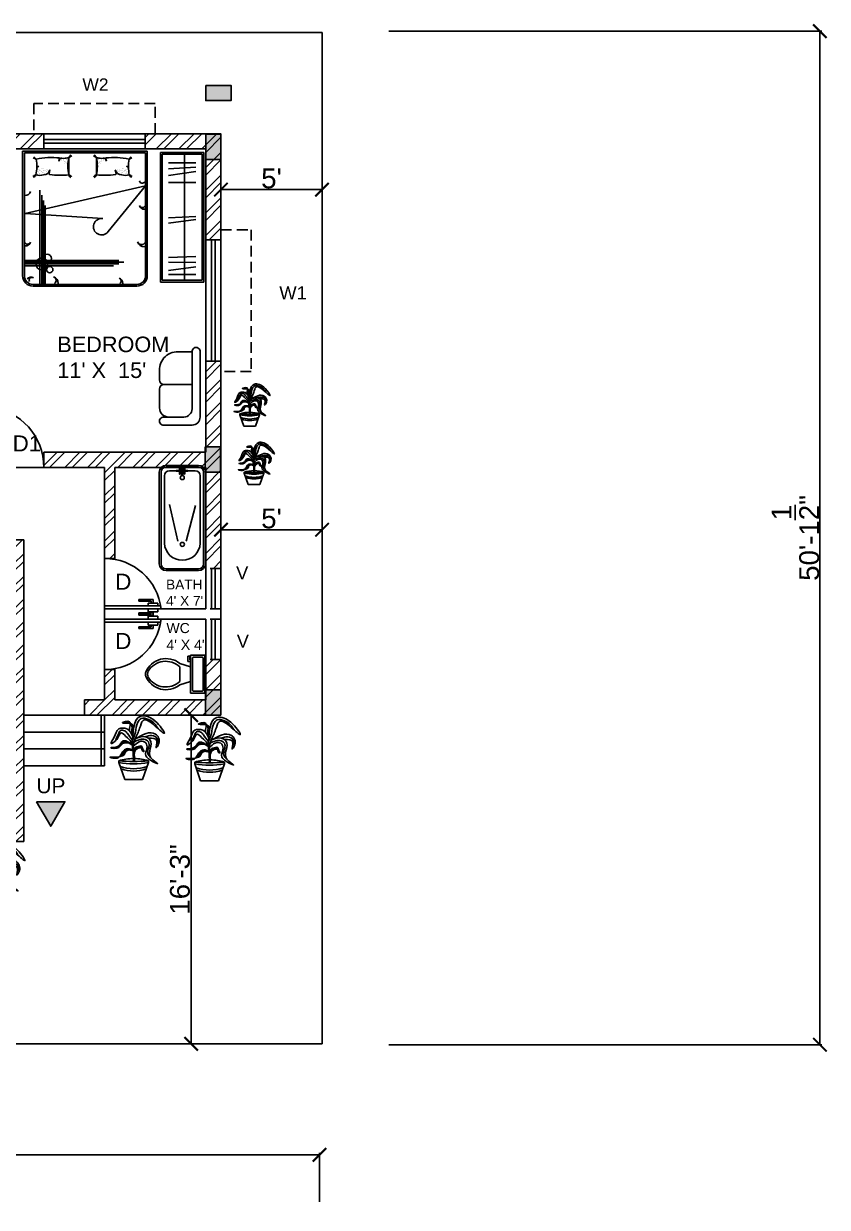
# Model space of a CAD drawing. Header units: inches. Extents: x 4042 to 9522, y 1055 to 2843.
# Drawn here: x 4648 to 5125, y 1055 to 1757 of the extents above; entities that cross this region are included whole.
import ezdxf

# ---------------------------------------------------------------- set-up
doc = ezdxf.new("R2010")
doc.units = ezdxf.units.IN
doc.linetypes.add('HIDDEN', pattern=[9.525, 6.35, -3.175])
doc.layers.get('0').update_dxf_attribs({"lineweight": 25})
for name, color, linetype in [('1.wall', 7, 'Continuous'), ('12.dimension', 8, 'Continuous'), ('2.door', 73, 'Continuous'), ('3.window', 4, 'Continuous'), ('4.chajja', 6, 'HIDDEN'), ('5.hatching', 8, 'Continuous'), ('7.furniture', 2, 'Continuous'), ('8.text', 3, 'Continuous'), ('9.stairs', 163, 'Continuous'), ('FURNITURE', 40, 'Continuous'), ('PLANTERS', 3, 'Continuous')]:
    doc.layers.add(name, color=color, linetype=linetype)
doc.styles.get("Standard").update_dxf_attribs({"font": 'arial.ttf'})
doc.linetypes.add('ZIGZAG', pattern='A,0.00254,-5.08,[131,ltypeshp.shx,S=5.08,R=0,X=-5.08,Y=0],-10.16,[131,ltypeshp.shx,S=5.08,R=180,X=5.08,Y=0],-5.08', length=20.32254)
doc.dimstyles.new('ISO-25', dxfattribs={"dimtxt": 11.75, "dimasz": 8, "dimexe": 1.25, "dimexo": 0.625, "dimtad": 1, "dimlunit": 4, "dimtxsty": 'Standard', "dimblk": 'ARCHTICK', "dimcen": 2.5, "dimadec": 0, "dimazin": 0, "dimtfac": 1, "dimtmove": 0, "dimatfit": 3, "dimfxl": 1, "dimarcsym": 0})

# ---------------------------------------------------------------- blocks, each defined once
blk = doc.blocks.new('door2')
at = {"layer": '2.door', "color": 175, "true_color": 0x4554a5}
for p, q in [((3.93, 35.79), (3.93, 0)), ((5.93, 0), (5.93, 35.51)), ((2.17, 30.71), (0, 30.71)), ((1.02, 21.63), (1.02, 29.45)), ((1.02, 29.45), (2.17, 29.45)), ((2.17, 33.8), (3.93, 33.8)), ((5.93, 32.95), (5.93, 27.63)), ((7.68, 30.71), (9.85, 30.71)), ((8.84, 21.63), (8.84, 29.45))]:
    blk.add_line(p, q, dxfattribs=at)
at = {"layer": '2.door', "color": 152, "true_color": 0x2776bb}
for p, q in [((0, 30.71), (0, 21.63)), ((2.17, 27.63), (2.17, 33.8)), ((3.93, 32.95), (3.93, 27.63)), ((7.68, 27.63), (7.68, 33.8)), ((8.84, 29.45), (7.68, 29.45)), ((9.85, 30.71), (9.85, 21.63)), ((0, 21.63), (1.02, 21.63)), ((3.93, 27.63), (2.17, 27.63)), ((5.93, 27.63), (7.68, 27.63)), ((9.85, 21.63), (8.84, 21.63))]:
    blk.add_line(p, q, dxfattribs=at)
at = {"layer": '2.door'}
for p, q in [((7.68, 33.8), (5.93, 33.8)), ((3.93, 0), (5.93, 0))]:
    blk.add_line(p, q, dxfattribs=at)
at = {"layer": '2.door', "color": 85, "true_color": 0x58ba48}
blk.add_line((0, 0), (36, 0), dxfattribs=at)
blk.add_arc((0, 0), 36, 0, 83.74004, dxfattribs=at)
blk = doc.blocks.new('door')
at = {"layer": '2.door', "color": 85, "true_color": 0x58ba48}
blk.add_line((0, 0), (0, -36), dxfattribs=at)
at = {"layer": '2.door', "color": 175, "true_color": 0x4554a5}
for p, q in [((-35.79, -3.93), (0, -3.93)), ((0, -5.93), (-35.51, -5.93)), ((-27.63, -2.17), (-33.8, -2.17)), ((-33.8, -2.17), (-33.8, -3.93)), ((-33.8, -7.68), (-33.8, -5.93)), ((-30.71, -2.17), (-30.71, 0)), ((-30.71, 0), (-21.63, 0)), ((-21.63, -1.02), (-29.45, -1.02)), ((-29.45, -1.02), (-29.45, -2.17)), ((-27.63, -3.93), (-27.63, -2.17)), ((-27.63, -5.93), (-27.63, -7.68)), ((-27.63, -7.68), (-33.8, -7.68)), ((-30.71, -7.68), (-30.71, -9.85)), ((-30.71, -9.85), (-21.63, -9.85)), ((-29.45, -8.84), (-29.45, -7.68)), ((-21.63, -8.84), (-29.45, -8.84))]:
    blk.add_line(p, q, dxfattribs=at)
at = {"layer": '2.door', "color": 152, "true_color": 0x2776bb}
for p, q in [((-32.95, -3.93), (-27.63, -3.93)), ((-32.95, -5.93), (-27.63, -5.93)), ((-21.63, 0), (-21.63, -1.02)), ((-21.63, -9.85), (-21.63, -8.84))]:
    blk.add_line(p, q, dxfattribs=at)
at = {"layer": '2.door'}
blk.add_line((0, -3.93), (0, -5.93), dxfattribs=at)
at = {"layer": '2.door', "color": 85, "true_color": 0x58ba48}
blk.add_arc((0, 0), 36, 186.25996, 270, dxfattribs=at)
blk = doc.blocks.new('DOUBLEBED')
at = {"layer": 'FURNITURE'}
for p, q in [((-36, 0), (-36, -72)), ((-36, 0), (36, 0)), ((36, -72), (36, 0)), ((-35, -1), (-35, -72)), ((-35, -1), (35, -1)), ((-28.17, -4.61), (-29.82, -3.96)), ((-28.17, -4.61), (-29.45, -3.38)), ((-15.08, -5.87), (-14.63, -3.95)), ((-14.7, -6.05), (-14.7, -6.05)), ((-14.49, -4.71), (-14.49, -4.71)), ((-13.97, -4.64), (-13.97, -4.64)), ((-13.71, -5.02), (-13.71, -5.02)), ((-13.59, -4.12), (-13.59, -4.12)), ((-13.41, -5.06), (-13.41, -5.06)), ((-13.4, -4.28), (-13.4, -4.28)), ((-13.28, -5.29), (-13.28, -5.29)), ((-12.61, -4.46), (-12.61, -4.46)), ((-12.41, -5.2), (-12.41, -5.2)), ((-12, -5.95), (-12, -5.95)), ((-11.8, -4.35), (-11.8, -4.35)), ((-11.54, -5.99), (-11.54, -5.99)), ((-11.35, -6.16), (-11.35, -6.16)), ((-11.3, -6.55), (-11.3, -6.55)), ((-11.28, -4.29), (-11.28, -4.29)), ((-10.88, -6.82), (-10.88, -6.82)), ((-10.79, -5.03), (-10.79, -5.03)), ((-10.59, -5.01), (-10.59, -5.01)), ((-10.36, -6.75), (-10.36, -6.75)), ((-10.17, -5.28), (-10.17, -5.28)), ((-9.92, -4.11), (-9.92, -4.11)), ((-9.5, -4.04), (-9.5, -4.04)), ((-9.36, -3.78), (-8.12, -2.13)), ((-9.36, -3.78), (-7.58, -2.75)), ((6.65, -3.78), (4.87, -2.75)), ((6.65, -3.78), (5.41, -2.13)), ((12.37, -5.87), (11.92, -3.95)), ((25.46, -4.61), (26.74, -3.38)), ((25.46, -4.61), (27.11, -3.96)), ((35, -72), (35, -1)), ((-27.66, -10.05), (-27.66, -10.05)), ((-27.63, -10.05), (-27.63, -10.05)), ((-27.56, -11.97), (-27.56, -11.97)), ((-27.52, -13.14), (-27.52, -13.14)), ((-27.44, -9.58), (-27.44, -9.58)), ((-27.34, -13.31), (-27.34, -13.31)), ((-27.24, -10.32), (-27.24, -10.32)), ((-26.92, -11.52), (-26.92, -11.52)), ((-26.85, -12.56), (-26.85, -12.56)), ((-26.57, -10.38), (-26.57, -10.38)), ((-26.43, -12.83), (-26.43, -12.83)), ((-26.38, -10.55), (-26.38, -10.55)), ((-26.36, -11.05), (-26.36, -11.05)), ((-26.29, -12.97), (-26.29, -12.97)), ((-26.11, -11.42), (-26.11, -11.42)), ((-25.58, -11.35), (-25.58, -11.35)), ((-25.39, -11.46), (-25.39, -11.46)), ((-25.26, -11.59), (-25.26, -11.59)), ((-25.07, -10.06), (-25.07, -10.06)), ((-25, -11.98), (-25, -11.98)), ((-24.55, -10.05), (-24.55, -10.05)), ((-24.52, -12.26), (-24.52, -12.26)), ((-24.33, -12.43), (-24.33, -12.43)), ((-24.23, -11.17), (-24.23, -11.17)), ((-24.13, -10.32), (-24.13, -10.32)), ((-23.74, -12.55), (-23.74, -12.55)), ((-23.66, -10.95), (-23.66, -10.95)), ((-23.59, -12.88), (-23.59, -12.88)), ((-23.41, -11.06), (-23.41, -11.06)), ((-23.34, -13.34), (-23.34, -13.34)), ((-23.32, -12.82), (-23.32, -12.82)), ((-23.3, -13.64), (-23.3, -13.64)), ((-22.89, -10.99), (-22.89, -10.99)), ((-22.39, -11.95), (-22.39, -11.95)), ((-22.38, -10.59), (-22.38, -10.59)), ((-22.14, -11.58), (-22.14, -11.58)), ((-21.53, -10.81), (-21.53, -10.81)), ((-21.51, -11.38), (-21.51, -11.38)), ((-21.33, -11.55), (-21.33, -11.55)), ((-21.1, -10.96), (-21.1, -10.96)), ((-20.2, -10.89), (-20.7, -13)), ((-11.69, -6.93), (-11.69, -6.93)), ((-10.73, -6.96), (-10.73, -6.96)), ((-10.36, -7.07), (-10.36, -7.07)), ((17.49, -10.89), (17.99, -13)), ((-27.5, -13.9), (-27.5, -13.9)), ((-26, -13.99), (-26, -13.99)), ((-25.18, -13.88), (-25.18, -13.88)), ((-24.94, -13.91), (-24.94, -13.91)), ((-24.66, -13.82), (-24.66, -13.82)), ((-30, -77), (30, -77)), ((-30, -78), (30, -78))]:
    blk.add_line(p, q, dxfattribs=at)
at = {"layer": 'FURNITURE', "color": 252}
for p, q in [((6.79, -4.04), (6.79, -4.04)), ((7.21, -4.11), (7.21, -4.11)), ((7.46, -5.28), (7.46, -5.28)), ((7.64, -6.75), (7.64, -6.75)), ((7.88, -5.01), (7.88, -5.01)), ((8.08, -5.03), (8.08, -5.03)), ((8.16, -6.82), (8.16, -6.82)), ((8.57, -4.29), (8.57, -4.29)), ((8.59, -6.55), (8.59, -6.55)), ((8.64, -6.16), (8.64, -6.16)), ((8.82, -5.99), (8.82, -5.99)), ((9.09, -4.35), (9.09, -4.35)), ((9.29, -5.95), (9.29, -5.95)), ((9.69, -5.2), (9.69, -5.2)), ((9.9, -4.46), (9.9, -4.46)), ((10.57, -5.29), (10.57, -5.29)), ((10.69, -4.28), (10.69, -4.28)), ((10.7, -5.06), (10.7, -5.06)), ((10.87, -4.12), (10.87, -4.12)), ((10.99, -5.02), (10.99, -5.02)), ((11.26, -4.64), (11.26, -4.64)), ((11.78, -4.71), (11.78, -4.71)), ((11.99, -6.05), (11.99, -6.05)), ((7.64, -7.07), (7.64, -7.07)), ((8.02, -6.96), (8.02, -6.96)), ((8.98, -6.93), (8.98, -6.93)), ((18.39, -10.96), (18.39, -10.96)), ((18.62, -11.55), (18.62, -11.55)), ((18.8, -11.38), (18.8, -11.38)), ((18.82, -10.81), (18.82, -10.81)), ((19.43, -11.58), (19.43, -11.58)), ((19.67, -10.59), (19.67, -10.59)), ((19.67, -11.95), (19.67, -11.95)), ((20.18, -10.99), (20.18, -10.99)), ((20.59, -13.64), (20.59, -13.64)), ((20.61, -12.82), (20.61, -12.82)), ((20.63, -13.34), (20.63, -13.34)), ((20.7, -11.06), (20.7, -11.06)), ((20.88, -12.88), (20.88, -12.88)), ((20.94, -10.95), (20.94, -10.95)), ((21.03, -12.55), (21.03, -12.55)), ((21.41, -10.32), (21.41, -10.32)), ((21.51, -11.17), (21.51, -11.17)), ((21.62, -12.43), (21.62, -12.43)), ((21.81, -12.26), (21.81, -12.26)), ((21.84, -10.05), (21.84, -10.05)), ((22.29, -11.98), (22.29, -11.98)), ((22.36, -10.06), (22.36, -10.06)), ((22.55, -11.59), (22.55, -11.59)), ((22.68, -11.46), (22.68, -11.46)), ((22.87, -11.35), (22.87, -11.35)), ((23.39, -11.42), (23.39, -11.42)), ((23.58, -12.97), (23.58, -12.97)), ((23.64, -11.05), (23.64, -11.05)), ((23.67, -10.55), (23.67, -10.55)), ((23.72, -12.83), (23.72, -12.83)), ((23.86, -10.38), (23.86, -10.38)), ((24.14, -12.56), (24.14, -12.56)), ((24.21, -11.52), (24.21, -11.52)), ((24.53, -10.32), (24.53, -10.32)), ((24.63, -13.31), (24.63, -13.31)), ((24.73, -9.58), (24.73, -9.58)), ((24.81, -13.14), (24.81, -13.14)), ((24.85, -11.97), (24.85, -11.97)), ((24.91, -10.05), (24.91, -10.05)), ((24.95, -10.05), (24.95, -10.05)), ((21.95, -13.82), (21.95, -13.82)), ((22.23, -13.91), (22.23, -13.91)), ((22.47, -13.88), (22.47, -13.88)), ((23.28, -13.99), (23.28, -13.99)), ((24.79, -13.9), (24.79, -13.9)), ((-25.98, -76.5), (-25.98, -22.5)), ((-24.98, -76.5), (-24.98, -25.5)), ((-23.98, -76.5), (-23.98, -28.5)), ((-22.98, -76.5), (-22.98, -31.5)), ((19.5, -63.19), (-34.5, -63.19)), ((22.5, -64.19), (-34.5, -64.19)), ((19.5, -65.19), (-34.5, -65.19)), ((16.5, -66.19), (-34.5, -66.19))]:
    blk.add_line(p, q, dxfattribs=at)
at = {"layer": 'FURNITURE', "color": 253}
for p, q in [((35, -20.04), (-34.5, -36)), ((13.42, -46.48), (35, -20.04)), ((-34.5, -36), (10.36, -38.98))]:
    blk.add_line(p, q, dxfattribs=at)
at = {"layer": 'FURNITURE', "color": 252}
for centre, radius in [((-21.91, -62.08), 2.5), ((-24.91, -65.19), 3.44), ((-20.37, -68.48), 1.88)]:
    blk.add_circle(centre, radius, dxfattribs=at)
at = {"layer": 'FURNITURE'}
for centre, radius, start, end in [((-53.07, -8.78), 25.25, 348.60697, 9.49174), ((-19.15, -50.03), 46.3, 84.40286, 101.23708), ((-10.22, -7.27), 5.06, 139.90976, 163.97559), ((-18.6, -39.44), 35.71, 80.14094, 82.75539), ((-12.31, -3.27), 1, 260.14094, 276.03183), ((-88.74, 453.01), 463.63, 279.50225, 279.85886), ((15.39, -8.78), 25.25, 168.57881, 191.42119), ((15.39, -8.78), 25.25, 168.57881, 191.42119), ((53434.89, -8.78), 53444.25, 179.99464, 180.00536), ((-18.1, -8.78), 25.25, 348.57881, 11.42119), ((-53437.6, -8.78), 53444.25, 359.99464, 0.00536), ((-18.1, -8.78), 25.25, 348.57881, 11.42119), ((86.03, 453.01), 463.63, 260.14114, 260.49775), ((9.6, -3.27), 1, 263.96817, 279.85906), ((15.88, -39.44), 35.71, 97.24461, 99.85906), ((7.51, -7.27), 5.06, 16.02441, 40.09024), ((16.44, -50.03), 46.3, 78.76292, 95.59714), ((50.36, -8.78), 25.25, 170.50826, 191.39303), ((-27.19, -8.31), 0.683, 201.80407, 319.13343), ((-27.48, -8.21), 0.978, 249.49685, 325.7978), ((-23.71, -10.15), 3.58, 266.78253, 348.17191), ((-20.21, -13.12), 0.5, 166.78733, 262.87698), ((-14, 41.29), 55.26, 263.48256, 274.81989), ((11.29, 41.29), 55.26, 265.18011, 276.51744), ((21, -10.15), 3.58, 191.82809, 273.21747), ((17.5, -13.12), 0.5, 277.12302, 13.21267), ((24.48, -8.31), 0.683, 220.86657, 338.19593), ((24.77, -8.21), 0.978, 214.2022, 290.50315), ((-27.66, -16.96), 3.26, 101.69353, 136.56355), ((-31.25, -12.34), 3.26, 299.14853, 334.01854), ((-26.19, -4.78), 9.24, 256.64985, 284.28558), ((-6.35, -12.52), 3.26, 202.72425, 237.59427), ((-10.2, -16.93), 3.26, 40.17925, 75.04926), ((7.49, -16.93), 3.26, 104.95074, 139.82075), ((3.64, -12.52), 3.26, 302.40573, 337.27575), ((23.48, -4.78), 9.24, 255.71442, 283.35015), ((24.95, -16.96), 3.26, 43.43645, 78.30647), ((28.54, -12.34), 3.26, 205.98146, 240.85147), ((-30, -72), 6, 180, 270), ((-30, -72), 5, 180, 270), ((30, -72), 6, 270, 0), ((30, -72), 5, 270, 0)]:
    blk.add_arc(centre, radius, start, end, dxfattribs=at)
at = {"layer": 'FURNITURE', "color": 251}
for centre, radius, start, end in [((33.08, -16.81), 1.69, 194.45154, 326.91058), ((-34.29, -22.71), 2.93, 265.85941, 345.95274), ((34.29, -30.67), 2.93, 194.04726, 274.14059), ((33.08, -30.96), 1.69, 194.45154, 326.91058), ((-34.29, -51.86), 2.93, 265.85941, 345.95274), ((-33.08, -52.15), 1.69, 213.08942, 345.54846), ((34.22, -51.42), 3.91, 194.04726, 274.14059), ((32.61, -51.81), 2.26, 194.45154, 326.91058), ((-31.19, -75.74), 2.93, 59.04726, 140.62165), ((-30.54, -74.68), 1.69, 59.45154, 200.6983), ((-18.76, -74.73), 2.12, 303.08942, 75.54846), ((-19.12, -76.24), 3.67, 355.85941, 75.95274), ((19.25, -75.08), 1.69, 303.08942, 75.54846), ((18.96, -76.29), 2.93, 355.85941, 75.95274)]:
    blk.add_arc(centre, radius, start, end, dxfattribs=at)
at = {"layer": 'FURNITURE', "color": 253}
blk.add_arc((9.62, -43.66), 4.74, 81.01591, 323.38318, dxfattribs=at)
blk = doc.blocks.new('2sofa-half')
at = {"layer": 'FURNITURE'}
for p, q in [((-5.4, 21.6), (-13.31, 21.6)), ((-5.4, -16.2), (-5.4, 21.6)), ((0, -21.6), (0, 21.6)), ((-27, 3), (-27, 10.38)), ((-5.4, 0), (-24, 0)), ((-27, -15.6), (-27, -3)), ((-10.8, -21.6), (-24, -21.6)), ((-5.4, -27), (-24.57, -27))]:
    blk.add_line(p, q, dxfattribs=at)
at = {"layer": 'FURNITURE', "lineweight": -3}
for centre, radius, start, end in [((-2.7, 21.91), 2.72, 353.47896, 186.52104), ((-15.08, 9.8), 11.93, 81.47927, 182.77389), ((-24.29, -24.3), 2.72, 83.97442, 276.02558)]:
    blk.add_arc(centre, radius, start, end, dxfattribs=at)
at = {"layer": 'FURNITURE'}
for centre, radius, start, end in [((-24, 3), 3, 180, 270), ((-24, -3), 3, 90, 180), ((-21, -15.6), 6, 180, 270), ((-10.8, -16.2), 5.4, 270, 0), ((-5.4, -21.6), 5.4, 270, 0)]:
    blk.add_arc(centre, radius, start, end, dxfattribs=at)
blk = doc.blocks.new('WARDROBE')
at = {"layer": 'FURNITURE'}
for p, q in [((-24.1, 72), (-24.1, 0)), ((0, 72), (-24.1, 72)), ((-23.1, 71), (-23.1, 1)), ((-1, 71), (-23.1, 71)), ((-4.5, 66.18), (-19.6, 66.18)), ((-10.8, 1), (-10.8, 71)), ((-1, 1), (-1, 71)), ((0, 0), (0, 72)), ((-19.6, 62.93), (-4.5, 63.78)), ((-19.6, 59.24), (-4.5, 61.33)), ((-19.6, 55.36), (-4.5, 55.36)), ((-19.6, 35.7), (-4.5, 36.4)), ((-19.6, 32.63), (-4.5, 34.68)), ((-19.6, 13.53), (-4.5, 14.23)), ((-19.6, 11.05), (-4.5, 10.92)), ((-19.6, 6.46), (-4.5, 8.51)), ((-24.1, 0), (0, 0)), ((-23.1, 1), (-1, 1)), ((-4.5, 4.24), (-19.6, 4.24))]:
    blk.add_line(p, q, dxfattribs=at)
blk = doc.blocks.new('bathtub-5ft6')
at = {"layer": 'FURNITURE'}
for p, q in [((2, -60), (2, -6)), ((3, -60), (3, -6)), ((6, -2), (25.1, -2)), ((6, -3), (25.1, -3)), ((8, -5.19), (11.86, -5.19)), ((11.98, -4.98), (18.75, -4.98)), ((11.98, -5.39), (18.75, -5.39)), ((13.88, -7.18), (13.88, -3)), ((14.2, -7.18), (14.2, -3)), ((15.25, -7.98), (15.25, -3)), ((15.75, -7.98), (15.75, -3)), ((16.78, -7.18), (16.78, -3)), ((17.1, -7.18), (17.1, -3)), ((18.84, -5.19), (23.1, -5.19)), ((28.1, -6), (28.1, -60)), ((29.1, -6), (29.1, -60)), ((5, -48), (5, -7.75)), ((26.1, -7.75), (26.1, -48)), ((12.81, -46.61), (8.05, -25.12)), ((17.79, -46.61), (23.23, -25.57)), ((25.1, -63), (6, -63)), ((25.1, -64), (6, -64))]:
    blk.add_line(p, q, dxfattribs=at)
for centre in [(15.5, -9.18), (15.55, -48.53)]:
    blk.add_circle(centre, 1.2, dxfattribs=at)
for centre, radius, start, end in [((6, -6), 4, 90, 180), ((6, -6), 3, 90, 180), ((8, -8.19), 3, 90, 180), ((12.11, -5.19), 0.241, 122.29238, 237.70762), ((18.57, -5.19), 0.269, 310.6826, 49.3174), ((23.1, -8.19), 3, 0, 90), ((25.1, -6), 4, 0, 90), ((25.1, -6), 3, 0, 90), ((14.04, -7.13), 0.169, 196.44895, 343.55105), ((16.94, -7.01), 0.233, 225.86354, 314.13646), ((15.55, -47.33), 10.56, 183.06046, 356.93954), ((6, -60), 4, 180, 270), ((6, -60), 3, 180, 270), ((25.1, -60), 4, 270, 360), ((25.1, -60), 3, 270, 0)]:
    blk.add_arc(centre, radius, start, end, dxfattribs=at)
blk = doc.blocks.new('WC01')
at = {"layer": 'FURNITURE'}
for p, q in [((10.5, 0), (-10.5, 0)), ((-10.5, 0), (-10.5, -8)), ((10.5, -8), (10.5, 0)), ((-9.5, -2), (-9.5, -6)), ((8.5, -1), (-8.5, -1)), ((9.5, -6), (9.5, -2)), ((-10.5, -8), (10.5, -8)), ((-10, -9.5), (-10, -8.5)), ((-10, -8.5), (-8, -8.5)), ((-7, -9.5), (-10, -9.5)), ((-8.5, -7), (8.5, -7)), ((-8, -8.5), (-8, -8)), ((-7, -8), (-7, -9.5)), ((-4, -8), (-6, -14)), ((4, -8), (6, -14)), ((4, -14), (-4, -14))]:
    blk.add_line(p, q, dxfattribs=at)
for centre, radius, start, end in [((-8.62, -1.88), 0.884, 81.8699, 188.1301), ((-8.62, -6.12), 0.884, 171.8699, 278.1301), ((8.62, -1.88), 0.884, 351.8699, 98.1301), ((8.62, -6.12), 0.884, 261.8699, 8.1301), ((3.52, -21.58), 12.17, 141.46911, 247.97143), ((4.2, -21.82), 11.33, 136.36773, 238.94682), ((-3.52, -21.58), 12.17, 292.02843, 38.53071), ((-4.2, -21.82), 11.33, 301.05301, 43.63209), ((0, -27.88), 4, 245.73182, 294.26817), ((0, -29), 4, 254.86053, 285.13947)]:
    blk.add_arc(centre, radius, start, end, dxfattribs=at)
blk = doc.blocks.new('_ArchTick')
at = {"color": 0, "linetype": 'ByBlock', "const_width": 0.15}
blk.add_lwpolyline([(-0.5, -0.5), (0.5, 0.5)], dxfattribs=at)
blk = doc.blocks.new('*D240')
at = {"layer": '12.dimension', "color": 0, "lineweight": -2, "transparency": 16777216}
for p, q in [((4106.15, 1055.27), (4106.15, 1087.01)), ((4106.15, 1085.76), (4823.78, 1085.76)), ((4823.78, 1057.98), (4823.78, 1087.01))]:
    blk.add_line(p, q, dxfattribs=at)
at = {"layer": 'Defpoints', "color": 0, "transparency": 16777216}
for p in [(4823.78, 1085.76), (4106.15, 1054.65), (4823.78, 1057.35)]:
    blk.add_point(p, dxfattribs=at)
at = {"layer": '12.dimension', "color": 0, "lineweight": -2, "transparency": 16777216, "xscale": 8, "yscale": 8, "zscale": 8, "rotation": 180}
blk.add_blockref('_ArchTick', (4106.15, 1085.76), dxfattribs=at)
at = {"layer": '12.dimension', "color": 0, "lineweight": -2, "transparency": 16777216, "xscale": 8, "yscale": 8, "zscale": 8}
blk.add_blockref('_ArchTick', (4823.78, 1085.76), dxfattribs=at)
at = {"layer": '12.dimension', "color": 0, "transparency": 16777216, "insert": (4464.97, 1100.32), "char_height": 11.75, "attachment_point": 5}
blk.add_mtext('59\'-9{\\H1x;\\S3/4;}"', dxfattribs=at)
blk = doc.blocks.new('*D242')
at = {"layer": '12.dimension', "color": 0, "lineweight": -2, "transparency": 16777216}
for p, q in [((4864.99, 1752.58), (5121.89, 1752.58)), ((5120.64, 1752.58), (5120.64, 1151.14)), ((4864.99, 1151.14), (5121.89, 1151.14))]:
    blk.add_line(p, q, dxfattribs=at)
at = {"layer": 'Defpoints', "color": 0, "transparency": 16777216}
for p in [(4864.36, 1752.58), (4864.36, 1151.14), (5120.64, 1151.14)]:
    blk.add_point(p, dxfattribs=at)
at = {"layer": '12.dimension', "color": 0, "lineweight": -2, "transparency": 16777216, "xscale": 8, "yscale": 8, "zscale": 8}
for p, rotation in [((5120.64, 1752.58), 90), ((5120.64, 1151.14), 270)]:
    blk.add_blockref('_ArchTick', p, dxfattribs=dict(at, rotation=rotation))
at = {"layer": '12.dimension', "color": 0, "transparency": 16777216, "insert": (5106.16, 1451.86), "char_height": 11.75, "attachment_point": 5, "rotation": 90}
blk.add_mtext('50\'-1{\\H1x;\\S1/2;}"', dxfattribs=at)
blk = doc.blocks.new('*D243')
at = {"layer": '12.dimension', "color": 0, "lineweight": -2, "transparency": 16777216}
for p, q in [((4765.36, 1658.05), (4765.36, 1659.77)), ((4765.36, 1658.52), (4825.36, 1658.52)), ((4825.36, 1648.73), (4825.36, 1659.77))]:
    blk.add_line(p, q, dxfattribs=at)
at = {"layer": 'Defpoints', "color": 0, "transparency": 16777216}
for p in [(4825.36, 1658.52), (4765.36, 1657.42), (4825.36, 1648.11)]:
    blk.add_point(p, dxfattribs=at)
at = {"layer": '12.dimension', "color": 0, "lineweight": -2, "transparency": 16777216, "xscale": 8, "yscale": 8, "zscale": 8, "rotation": 180}
blk.add_blockref('_ArchTick', (4765.36, 1658.52), dxfattribs=at)
at = {"layer": '12.dimension', "color": 0, "lineweight": -2, "transparency": 16777216, "xscale": 8, "yscale": 8, "zscale": 8}
blk.add_blockref('_ArchTick', (4825.36, 1658.52), dxfattribs=at)
at = {"layer": '12.dimension', "color": 0, "transparency": 16777216, "insert": (4795.36, 1665.12), "char_height": 11.75, "attachment_point": 5}
blk.add_mtext("5'", dxfattribs=at)
blk = doc.blocks.new('*D247')
at = {"layer": '12.dimension', "color": 0, "lineweight": -2, "transparency": 16777216}
for p, q in [((4725.48, 1346.69), (4748.97, 1346.69)), ((4747.72, 1346.69), (4747.72, 1151.69)), ((4725.48, 1151.69), (4748.97, 1151.69))]:
    blk.add_line(p, q, dxfattribs=at)
at = {"layer": 'Defpoints', "color": 0, "transparency": 16777216}
for p in [(4724.86, 1346.69), (4724.86, 1151.69), (4747.72, 1151.69)]:
    blk.add_point(p, dxfattribs=at)
at = {"layer": '12.dimension', "color": 0, "lineweight": -2, "transparency": 16777216, "xscale": 8, "yscale": 8, "zscale": 8}
for p, rotation in [((4747.72, 1346.69), 90), ((4747.72, 1151.69), 270)]:
    blk.add_blockref('_ArchTick', p, dxfattribs=dict(at, rotation=rotation))
at = {"layer": '12.dimension', "color": 0, "transparency": 16777216, "insert": (4741.09, 1249.19), "char_height": 11.75, "attachment_point": 5, "rotation": 90}
blk.add_mtext('16\'-3"', dxfattribs=at)
blk = doc.blocks.new('*D248')
at = {"layer": '12.dimension', "color": 0, "lineweight": -2, "transparency": 16777216}
for p, q in [((4765.36, 1460.95), (4765.36, 1455.49)), ((4825.36, 1460.95), (4825.36, 1455.49)), ((4765.36, 1456.74), (4825.36, 1456.74))]:
    blk.add_line(p, q, dxfattribs=at)
at = {"layer": 'Defpoints', "color": 0, "transparency": 16777216}
for p in [(4765.36, 1461.57), (4825.36, 1461.57), (4825.36, 1456.74)]:
    blk.add_point(p, dxfattribs=at)
at = {"layer": '12.dimension', "color": 0, "lineweight": -2, "transparency": 16777216, "xscale": 8, "yscale": 8, "zscale": 8, "rotation": 180}
blk.add_blockref('_ArchTick', (4765.36, 1456.74), dxfattribs=at)
at = {"layer": '12.dimension', "color": 0, "lineweight": -2, "transparency": 16777216, "xscale": 8, "yscale": 8, "zscale": 8}
blk.add_blockref('_ArchTick', (4825.36, 1456.74), dxfattribs=at)
at = {"layer": '12.dimension', "color": 0, "transparency": 16777216, "insert": (4795.36, 1463.34), "char_height": 11.75, "attachment_point": 5}
blk.add_mtext("5'", dxfattribs=at)
blk = doc.blocks.new('PLANT-ELEV')
at = {"layer": 'PLANTERS', "color": 24}
for p, q in [((-3.02, 8.71), (-3.02, 9.59)), ((-3.02, 8.71), (0, 0)), ((12.1, 8.71), (9.08, 0)), ((12.1, 8.71), (12.1, 9.59)), ((0, 0), (9.08, 0))]:
    blk.add_line(p, q, dxfattribs=at)
for centre, radius, start, end in [((4.54, -15.33), 26.04, 90.19933, 106.88131), ((4.54, 94.44), 85.19, 264.90772, 275.09228), ((4.54, 46.46), 38.5, 258.67451, 281.32549), ((4.54, -15.33), 26.04, 73.11869, 89.09697)]:
    blk.add_arc(centre, radius, start, end, dxfattribs=at)
at = {"layer": 'PLANTERS', "color": 24, "linetype": 'ZIGZAG', "ltscale": 0.05}
for centre, start, end in [((4.54, 25.84), 250.3018, 289.6982), ((4.54, 24.7), 251.63831, 288.36169)]:
    blk.add_arc(centre, 20.35, start, end, dxfattribs=at)
at = {"layer": 'PLANTERS'}
for points in [[(3.93, 16.74), (8.22, 32.43), (16.51, 29.01), (20.23, 23.59), (15.65, 27.3), (9.37, 30.15), (7.65, 26.15), (5.36, 20.73), (3.93, 16.74)], [(4.16, 21.8), (1.08, 25.87), (-2.93, 25.87), (-5.5, 21.3), (-6.93, 18.45), (-4.07, 20.45), (-1.78, 23.87), (0.5, 22.16), (3.36, 19.02), (3.93, 17.31)], [(2.26, 25.01), (2.77, 27.58), (2.48, 29.5), (-1.11, 29.05), (3.98, 28.01), (4.62, 26.44)], [(12.19, 21.06), (16.45, 19.72), (16.07, 16.22), (17.45, 18.47), (15.7, 23.23), (5.36, 20.73)], [(3.87, 17.52), (2, 19.1), (-0.87, 19.68), (-3.46, 16.95), (-7.06, 16.23), (-4.04, 15.94), (-0.87, 18.38), (1.72, 18.67), (2.73, 18.25), (3.87, 17.52)], [(5.36, 20.73), (10.22, 21.87), (13.08, 20.16), (13.37, 11.03), (16.79, 8.17), (10.79, 12.17), (11.37, 15.88), (10.79, 18.73), (8.22, 19.59), (5.08, 17.59), (3.93, 16.74)], [(4.21, 14.53), (2.35, 15.1), (0.6, 14.32), (-0.31, 12.64), (-7.45, 11.27), (-5.57, 10.89), (-3.43, 11.14), (-2.33, 12.05), (-1.03, 14.13), (0.21, 15.36), (3.06, 15.55), (4.19, 14.7)], [(4.51, 15.78), (6.24, 16.68), (8.71, 16.94), (9.26, 15.58), (9.94, 14.23), (9.02, 14.72), (8.52, 15.95), (5.81, 15.28), (4.84, 13.15)]]:
    blk.add_spline(points, degree=3, dxfattribs=at)
at = {"layer": 'PLANTERS', "color": 64}
for points in [[(4.04, 20.01), (5.52, 24.19), (6.69, 29.22), (8.47, 31.13), (12.1, 30.7), (15.29, 28.61), (16.86, 26.24)], [(4.04, 20.01), (1.38, 23.5), (-0.03, 24.92), (-2.06, 25.04), (-3.29, 23.01), (-4.28, 20.93), (-4.76, 19.69)], [(3.43, 23.33), (3.66, 25.53), (3.54, 27.8), (2.75, 28.58), (1.94, 29.15), (-0.27, 28.84)], [(3.87, 17.52), (2.1, 18.82), (0.97, 19.18), (0, 19.23), (-0.52, 19.28), (-1.49, 18.36), (-2.72, 17.08), (-3.9, 16.26), (-5.81, 15.91)], [(4.76, 19.16), (7.74, 20.4), (10.47, 20.4), (12.38, 18.59), (12.08, 15.97), (11.88, 13.05), (13.19, 11.3)], [(10.42, 21.83), (12.89, 22.41), (16.32, 21.51), (17.12, 19.89), (17.23, 17.89)], [(4.19, 14.7), (2.92, 15.27), (2, 15.43), (0, 14.5), (-0.72, 13.02), (-2.01, 11.94), (-2.77, 11.53), (-5.03, 11.07), (-6.22, 10.98)], [(4.7, 14.38), (5.87, 16), (7.39, 16.61), (8.26, 16.57), (8.98, 15.8), (9.18, 15.08), (9.3, 14.48)]]:
    blk.add_spline(points, degree=3, dxfattribs=at)
at = {"layer": 'PLANTERS'}
for points, knots in [([(3.93, 16.74), (4.25, 14.3), (4.58, 11.8), (4.4, 9.31), (4.4, 9.25)], [0, 0, 0, 0, 4.8245, 4.938357, 4.938357, 4.938357, 4.938357]), ([(4.32, 17.01), (4.55, 15.53), (4.95, 12.95), (4.99, 10.35), (4.86, 9.25)], [0, 0, 0, 0, 2.953473, 5.132253, 5.132253, 5.132253, 5.132253])]:
    blk.add_open_spline(points, degree=3, knots=knots, dxfattribs=at)

msp = doc.modelspace()

# ---------------------------------------------------------------- hatches: boundary and pattern name
at = {"layer": '5.hatching'}
h = msp.add_hatch(dxfattribs=at)
h.set_pattern_fill('ANSI32', color=256)
h.paths.add_polyline_path([(4765.359, 1556.694), (4756.359, 1556.694), (4756.359, 1502.694), (4660.359, 1502.694), (4660.359, 1493.694), (4696.359, 1493.694), (4696.359, 1450.694), (4696.359, 1444.694), (4696.359, 1439.694), (4702.359, 1439.694), (4702.359, 1493.694), (4756.359, 1493.694), (4756.359, 1433.694), (4765.359, 1433.694)])
h.paths.add_polyline_path([(4765.359, 1379.694), (4756.359, 1379.694), (4756.359, 1355.694), (4702.359, 1355.694), (4702.359, 1373.694), (4696.359, 1373.694), (4696.359, 1355.694), (4684.359, 1355.694), (4684.359, 1346.694), (4765.359, 1346.694)])
h.paths.add_polyline_path([(4648.359, 1450.694), (4534.359, 1450.694), (4534.359, 1444.694), (4642.359, 1444.694), (4642.359, 1280.694), (4606.359, 1280.694), (4606.359, 1271.694), (4648.359, 1271.694), (4648.359, 1346.694), (4648.359, 1355.694)])
h.paths.add_polyline_path([(4498.359, 1450.694), (4492.359, 1450.694), (4492.359, 1280.694), (4414.359, 1280.694), (4414.359, 1450.694), (4408.359, 1450.694), (4408.359, 1271.694), (4534.359, 1271.694), (4534.359, 1280.694), (4498.359, 1280.694)])
h.paths.add_polyline_path([(4624.359, 1682.694), (4660.359, 1682.694), (4660.359, 1691.694), (4582.359, 1691.694), (4582.359, 1682.694), (4618.359, 1682.694), (4618.359, 1502.694), (4522.359, 1502.694), (4522.359, 1493.694), (4624.359, 1493.694)])
h.paths.add_polyline_path([(4765.359, 1691.694), (4720.359, 1691.694), (4720.359, 1682.694), (4756.359, 1682.694), (4756.359, 1628.694), (4765.359, 1628.694)])
at = {"layer": '8.text'}
h = msp.add_hatch(color=1, dxfattribs=at)
h.dxf.hatch_style = 1
h.paths.add_polyline_path([(4756.359, 1720.385), (4756.359, 1711.385), (4771.359, 1711.385), (4771.359, 1720.385)])
h = msp.add_hatch(color=1, dxfattribs=at)
h.dxf.hatch_style = 1
h.paths.add_polyline_path([(4765.359, 1691.474), (4756.359, 1691.474), (4756.359, 1676.474), (4765.359, 1676.474)])
h = msp.add_hatch(color=1, dxfattribs=at)
h.dxf.hatch_style = 1
h.paths.add_polyline_path([(4756.019, 1490.875), (4765.019, 1490.875), (4765.019, 1505.875), (4756.019, 1505.875)])
h = msp.add_hatch(color=1, dxfattribs=at)
h.dxf.hatch_style = 1
h.paths.add_polyline_path([(4756.208, 1346.694), (4765.208, 1346.694), (4765.208, 1361.694), (4756.208, 1361.694)])
h = msp.add_hatch(color=1, dxfattribs=at)
h.dxf.hatch_style = 1
h.paths.add_polyline_path([(4672.832, 1295.347), (4655.967, 1295.347), (4664.4, 1280.741)])

# ---------------------------------------------------------------- linework, layer by layer
at = {"color": 1}
for p, q in [((4105.359, 1751.694), (4825.359, 1751.694)), ((4825.359, 1751.694), (4825.359, 1151.694)), ((4825.359, 1151.694), (4105.359, 1151.694))]:
    msp.add_line(p, q, dxfattribs=at)
for p, q in [((4285.359, 1691.694), (4765.359, 1691.694)), ((4765.359, 1691.694), (4765.359, 1346.694)), ((4624.359, 1682.694), (4756.359, 1682.694)), ((4756.359, 1682.694), (4756.359, 1502.694)), ((4660.359, 1502.694), (4660.359, 1493.694)), ((4660.359, 1502.694), (4756.359, 1502.694)), ((4660.359, 1493.694), (4696.359, 1493.694)), ((4696.359, 1493.694), (4696.359, 1450.694)), ((4702.359, 1493.694), (4702.359, 1439.694)), ((4702.359, 1493.694), (4756.359, 1493.694)), ((4756.359, 1493.694), (4756.359, 1409.694)), ((4534.359, 1450.694), (4648.359, 1450.694)), ((4648.359, 1450.694), (4648.359, 1355.694)), ((4696.359, 1450.694), (4696.359, 1444.694)), ((4696.359, 1444.694), (4696.359, 1439.694)), ((4696.359, 1439.694), (4702.359, 1439.694)), ((4696.359, 1409.694), (4756.359, 1409.694)), ((4696.359, 1409.694), (4696.359, 1403.694)), ((4696.359, 1403.694), (4756.359, 1403.694)), ((4756.359, 1403.694), (4756.359, 1355.694)), ((4696.359, 1373.694), (4702.359, 1373.694)), ((4696.359, 1373.694), (4696.359, 1355.694)), ((4702.359, 1373.694), (4702.359, 1355.694)), ((4684.359, 1355.694), (4696.359, 1355.694)), ((4702.359, 1355.694), (4756.359, 1355.694)), ((4648.359, 1346.694), (4648.359, 1271.694)), ((4684.359, 1346.694), (4765.359, 1346.694)), ((4648.359, 1271.694), (4408.359, 1271.694))]:
    msp.add_line(p, q)
at = {"layer": '1.wall'}
for p, q in [((4648.359, 1355.694), (4648.359, 1346.694)), ((4684.359, 1355.694), (4684.359, 1346.694))]:
    msp.add_line(p, q, dxfattribs=at)
at = {"layer": '3.window', "color": 114, "true_color": 0x139b48}
for p, q in [((4660.359, 1688.194), (4720.359, 1688.194)), ((4660.359, 1686.194), (4720.359, 1686.194))]:
    msp.add_line(p, q, dxfattribs=at)
at = {"layer": '3.window', "color": 85, "true_color": 0x58ba48}
for p, q in [((4759.859, 1556.694), (4759.859, 1628.694)), ((4761.859, 1556.694), (4761.859, 1628.694)), ((4759.859, 1409.694), (4759.859, 1433.694)), ((4761.859, 1409.694), (4761.859, 1433.694)), ((4759.859, 1379.694), (4759.859, 1403.694)), ((4761.859, 1379.694), (4761.859, 1403.694))]:
    msp.add_line(p, q, dxfattribs=at)
at = {"layer": '3.window', "linetype": 'HIDDEN'}
for p, q in [((4765.359, 1433.694), (4756.359, 1433.694)), ((4765.359, 1409.694), (4756.359, 1409.694)), ((4765.359, 1403.694), (4756.359, 1403.694)), ((4765.359, 1379.694), (4756.359, 1379.694))]:
    msp.add_line(p, q, dxfattribs=at)
at = {"layer": '3.window'}
for points in [[(4660.359, 1691.694), (4720.359, 1691.694), (4720.359, 1682.694), (4660.359, 1682.694)], [(4765.359, 1556.694), (4765.359, 1628.694), (4756.359, 1628.694), (4756.359, 1556.694)]]:
    msp.add_lwpolyline(points, close=True, dxfattribs=at)
at = {"layer": '4.chajja', "linetype": 'HIDDEN'}
for points in [[(4726.359, 1691.694), (4726.359, 1709.694), (4654.359, 1709.694), (4654.359, 1691.694)], [(4765.359, 1634.694), (4783.359, 1634.694), (4783.359, 1550.694), (4765.359, 1550.694)]]:
    msp.add_lwpolyline(points, dxfattribs=at)
at = {"layer": '8.text', "color": 1}
for points in [[(4756.359, 1720.385), (4756.359, 1711.385), (4771.359, 1711.385), (4771.359, 1720.385)], [(4756.359, 1676.474), (4765.359, 1676.474), (4765.359, 1691.474), (4756.359, 1691.474)], [(4756.019, 1490.875), (4765.019, 1490.875), (4765.019, 1505.875), (4756.019, 1505.875)], [(4756.208, 1346.694), (4765.208, 1346.694), (4765.208, 1361.694), (4756.208, 1361.694)], [(4655.967, 1295.347), (4664.4, 1280.741), (4672.832, 1295.347)]]:
    msp.add_lwpolyline(points, close=True, dxfattribs=at)
at = {"layer": '9.stairs'}
for p, q in [((4684.359, 1346.694), (4648.359, 1346.694)), ((4696.359, 1336.694), (4648.359, 1336.694)), ((4696.359, 1326.694), (4648.359, 1326.694)), ((4696.359, 1316.694), (4648.359, 1316.694))]:
    msp.add_line(p, q, dxfattribs=at)
at = {"layer": '9.stairs', "color": 215, "true_color": 0xa953a0}
for p, q in [((4694.359, 1346.694), (4694.359, 1316.694)), ((4696.359, 1346.694), (4696.359, 1316.694))]:
    msp.add_line(p, q, dxfattribs=at)

# ---------------------------------------------------------------- block references
for name, p, xscale, yscale, zscale in [('WARDROBE', (4755.206, 1603.715), 1.068288915772713, 1.068288915772713, 1.068288915772713), ('bathtub-5ft6', (4726.8, 1496.92), 1.007452307530582, 1.007452307530582, 1.007452307530582)]:
    msp.add_blockref(name, p, dxfattribs=dict(xscale=xscale, yscale=yscale, zscale=zscale))
at = {"xscale": 1.068288915772713, "yscale": 1.068288915772713, "zscale": 1.068288915772713, "rotation": 270}
msp.add_blockref('WC01', (4755.904, 1371.015), dxfattribs=at)
at = {"layer": '12.dimension'}
for p, xscale, yscale, zscale in [((4778.944, 1518.176), 0.7695682191654327, 0.7695682191654327, 0.7695682191654327), ((4781.511, 1483.547), 0.7695682191654327, 0.7695682191654327, 0.7695682191654327), ((4708.27, 1308.497), 1.161730840642143, 1.161730840642143, 1.161730840642143), ((4753.337, 1307.714), 1.161730840642143, 1.161730840642143, 1.161730840642143), ((4625.582, 1232.926), 1.161730840642143, 1.161730840642143, 1.161730840642143)]:
    msp.add_blockref('PLANT-ELEV', p, dxfattribs=dict(at, xscale=xscale, yscale=yscale, zscale=zscale))
at = {"layer": '2.door'}
msp.add_blockref('door2', (4624.359, 1493.694), dxfattribs=at)
at = {"layer": '2.door', "xscale": 0.9351417334748677, "yscale": 0.9351417334748677, "zscale": 0.9351417334748677, "rotation": 180}
msp.add_blockref('door', (4696.359, 1406.024), dxfattribs=at)
at = {"layer": '2.door', "xscale": -0.9351417334748677, "yscale": 0.9351417334748677, "zscale": 0.9351417334748677}
msp.add_blockref('door', (4696.359, 1407.365), dxfattribs=at)
at = {"layer": '7.furniture'}
for name, p, xscale, yscale, zscale in [('DOUBLEBED', (4684.708, 1681.389), 1.027092296124966, 1.027092296124966, 1.027092296124966), ('2sofa-half', (4753.043, 1542.9), 0.8934122985267402, 0.8934122985267402, 0.8934122985267402)]:
    msp.add_blockref(name, p, dxfattribs=dict(at, xscale=xscale, yscale=yscale, zscale=zscale))

# ---------------------------------------------------------------- texts
at = {"layer": '7.furniture', "attachment_point": 1}
for s, width, gutter_width, insert, char_height in [('W1', 83.96912, 38.978, (4799.995, 1601.169), 7.7956), ('D1', 91.04205, 47.517, (4641.794, 1512.677), 9.5034), ('V', 83.96912, 38.978, (4774.348, 1435.01), 7.796), ('D', 91.04205, 47.517, (4702.672, 1430.634), 9.503), ('D', 91.04205, 47.517, (4702.672, 1395.45), 9.503), ('V', 83.96912, 38.978, (4774.75, 1394.542), 7.796)]:
    msp.add_mtext_dynamic_manual_height_columns(s, width=width, gutter_width=gutter_width, heights=[0], dxfattribs=dict(at, insert=insert, char_height=char_height))
at = {"layer": '8.text', "color": 2, "attachment_point": 1}
for s, width, gutter_width, insert, char_height in [('W2', 170.1567, 36.985, (4683.196, 1724.549), 7.3969), ('UP', 111.04448, 44.087, (4655.967, 1309.183), 8.8174)]:
    msp.add_mtext_dynamic_manual_height_columns(s, width=width, gutter_width=gutter_width, heights=[0], dxfattribs=dict(at, insert=insert, char_height=char_height))
at = {"layer": '8.text', "attachment_point": 1}
for s, width, gutter_width, insert, char_height in [("BEDROOM\\P11' X  15'", 334.15904, 46.019, (4668.308, 1571.307), 9.2038), ("BATH\\P4' X 7'", 210.17497, 28.944, (4732.844, 1427.072), 5.7889), ("WC\\P4' X 4'", 216.70981, 29.844, (4733.03, 1401.356), 5.9689)]:
    msp.add_mtext_dynamic_manual_height_columns(s, width=width, gutter_width=gutter_width, heights=[0], dxfattribs=dict(at, insert=insert, char_height=char_height))

# ---------------------------------------------------------------- dimensions: what is measured, and where the dimension line sits
at = {"layer": '12.dimension'}
dim = msp.add_linear_dim(base=(5120.64, 1151.137), p1=(4864.364, 1752.579), p2=(4864.364, 1151.137), angle=90, dimstyle='ISO-25', dxfattribs=at)
dim.commit()
dim.dimension.update_dxf_attribs({"geometry": '*D242', "text_midpoint": (5106.158, 1451.858)})
for base, p1, p2, picture, middle in [((4825.359, 1658.517), (4765.359, 1657.421), (4825.359, 1648.108), '*D243', (4795.359, 1665.117)), ((4825.359, 1456.742), (4765.359, 1461.571), (4825.359, 1461.571), '*D248', (4795.359, 1463.342)), ((4823.782, 1085.763), (4106.149, 1054.646), (4823.782, 1057.352), '*D240', (4464.966, 1100.325))]:
    dim = msp.add_linear_dim(base=base, p1=p1, p2=p2, dimstyle='ISO-25', dxfattribs=at)
    dim.commit()
    dim.dimension.update_dxf_attribs({"geometry": picture, "text_midpoint": middle})
at = {"layer": '12.dimension', "color": 8}
dim = msp.add_linear_dim(base=(4747.721, 1151.694), p1=(4724.859, 1346.694), p2=(4724.859, 1151.694), angle=90, dimstyle='ISO-25', dxfattribs=at)
dim.commit()
dim.dimension.update_dxf_attribs({"geometry": '*D247', "text_midpoint": (4741.093, 1249.194)})

doc.saveas('drawing.dxf')
